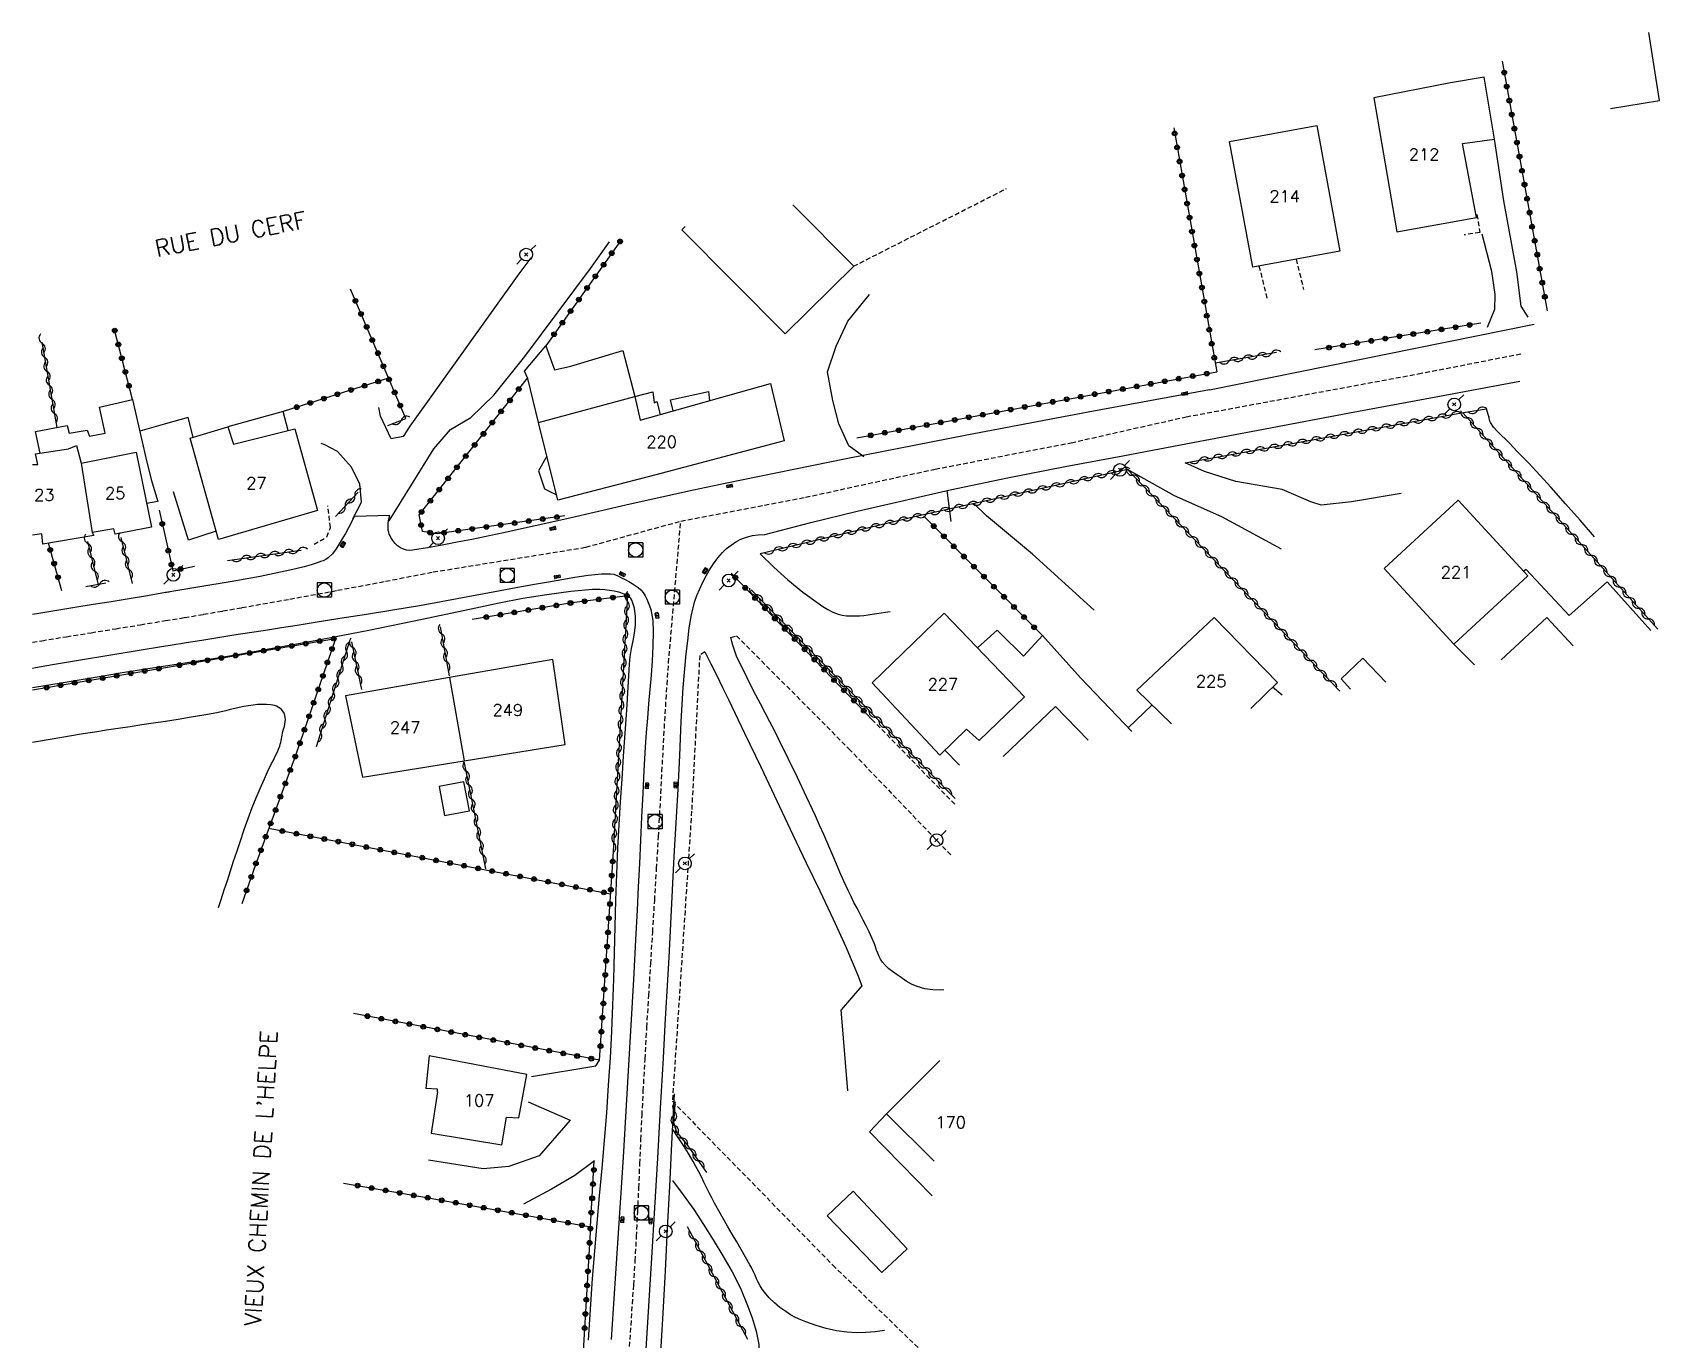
# Model space of a CAD drawing. Header units: millimetres. Extents: x 159000 to 160002, y 156999 to 158000.
# Drawn here: x 159000 to 159171.4, y 157767.4 to 157905.2 of the extents above; entities that cross this region are included whole.
import ezdxf
from ezdxf.enums import TextEntityAlignment as Align

# ---------------------------------------------------------------- set-up
doc = ezdxf.new("R2010")
doc.units = ezdxf.units.MM
doc.linetypes.add('DASHED', pattern=[0.75, 0.5, -0.25])
doc.layers.get('0').update_dxf_attribs({"linetype": 'CONTINUOUS'})
for name, color, linetype in [('W0001', 6, 'DASHED'), ('W0008', 7, 'CONTINUOUS'), ('W0014', 7, 'CONTINUOUS'), ('W0017', 7, 'CONTINUOUS'), ('W0101', 7, 'CONTINUOUS'), ('W0104', 1, 'CONTINUOUS'), ('W0112', 1, 'DASHED'), ('W0310', 3, 'CONTINUOUS'), ('W0323', 7, 'CONTINUOUS'), ('W0401', 7, 'CONTINUOUS'), ('W0420', 7, 'CONTINUOUS'), ('W0473', 7, 'CONTINUOUS'), ('W0515', 5, 'CONTINUOUS'), ('W0989', 7, 'CONTINUOUS'), ('W0991', 7, 'CONTINUOUS'), ('W1102', 7, 'CONTINUOUS')]:
    doc.layers.add(name, color=color, linetype=linetype)
doc.styles.get("Standard").update_dxf_attribs({"font": 'romans.shx', "width": 0.85})

# ---------------------------------------------------------------- blocks, each defined once
blk = doc.blocks.new('T420')
for p, q in [((0.75, 0.75), (-0.75, 0.75)), ((-0.75, 0.75), (-0.75, -0.75)), ((0.75, 0.75), (0.75, -0.75)), ((0.75, -0.75), (-0.75, -0.75))]:
    blk.add_line(p, q)
blk.add_ellipse((0, 0), major_axis=(-0.53, 0.53), ratio=1, start_param=3.926991, end_param=10.210176)
blk = doc.blocks.new('T401')
for p, q in [((-0.3, 0.3), (0, 0.3)), ((-0.3, -0.25), (-0.3, 0.3)), ((-0.3, 0.15), (0, 0.15)), ((-0.3, 0), (0, 0)), ((0, 0.3), (0, -0.25)), ((-0.3, -0.15), (0, -0.15)), ((-0.3, -0.25), (-0.3, -0.3)), ((-0.3, -0.3), (0, -0.3)), ((0, -0.3), (0, -0.25))]:
    blk.add_line(p, q)
blk = doc.blocks.new('T473')
for p, q in [((-0.166667, 0.166667), (0.166667, -0.166667)), ((-0.166667, -0.166667), (0.166667, 0.166667)), ((0.500001, 0.500001), (1.000002, 1.000002)), ((-1.000002, -1.000002), (-0.500001, -0.500001))]:
    blk.add_line(p, q)
blk.add_ellipse((0, 0), major_axis=(0.471405, 0.471405), ratio=1, start_param=5.4977871438, end_param=11.780972451)
blk = doc.blocks.new('t310o')
at = {"color": 0, "linetype": 'Continuous'}
for centre, start, end in [((-0.5, 0.38), 216.8699, 323.1304), ((0.5, -0.37), 36.8699, 143.1303)]:
    blk.add_arc(centre, 0.625, start, end, dxfattribs=at)
blk = doc.blocks.new('t323o')
at = {"color": 0, "linetype": 'Continuous'}
for radius in [0.25, 0.15]:
    blk.add_circle((0, 0), radius, dxfattribs=at)

msp = doc.modelspace()

# ---------------------------------------------------------------- linework, layer by layer
at = {"layer": 'W0001'}
for points in [[(159068.31, 157853.69), (159081.46, 157856.21), (159095.11, 157859.17), (159109.44, 157861.95), (159121.55, 157864.68), (159146.03, 157869.21), (159156.89, 157871.33)], [(159014, 157843.2), (159016.01, 157843.53), (159018.03, 157843.87), (159020.04, 157844.22), (159022.05, 157844.57), (159027.1, 157845.47), (159032.15, 157846.4), (159037.19, 157847.35), (159042.23, 157848.33), (159058.3, 157850.94), (159068.31, 157853.69)], [(159062.92, 157766.69), (159063.35, 157773.19), (159063.51, 157775.74), (159063.65, 157778.3), (159063.77, 157780.86), (159063.89, 157783.42), (159064, 157785.98), (159064.11, 157788.53), (159064.23, 157791.09), (159064.36, 157793.65), (159064.55, 157797), (159064.74, 157800.34), (159064.94, 157803.69), (159065.15, 157807.03), (159065.35, 157810.38), (159065.56, 157813.72), (159065.76, 157817.07), (159065.96, 157820.41), (159066.09, 157822.7), (159066.21, 157825), (159066.33, 157827.29), (159066.46, 157829.58), (159066.58, 157831.87), (159066.72, 157834.16), (159066.86, 157836.45), (159067.02, 157838.74), (159068.31, 157853.69)], [(159000, 157840.93), (159000.97, 157841.09), (159003.58, 157841.51), (159006.18, 157841.93), (159008.79, 157842.35), (159011.39, 157842.77), (159014, 157843.2)]]:
    msp.add_lwpolyline(points, dxfattribs=at)
at = {"layer": 'W0008'}
for points in [[(159124.02, 157867.52), (159124.02, 157867.52), (159124.02, 157867.52), (159124.02, 157867.52), (159158.23, 157874.45), (159158.23, 157874.45)], [(159124.02, 157867.52), (159111.24, 157865.18), (159098.47, 157862.76), (159085.72, 157860.25), (159072.99, 157857.66), (159069.65, 157856.96), (159066.31, 157856.22), (159062.98, 157855.47), (159059.64, 157854.7), (159056.31, 157853.94), (159052.98, 157853.19), (159049.64, 157852.47), (159046.29, 157851.77), (159044.73, 157851.46), (159043.18, 157851.17), (159041.62, 157850.89), (159040.05, 157850.62)], [(159033.89, 157854.19), (159033.61, 157853.58), (159033.31, 157852.98), (159032.99, 157852.39), (159032.64, 157851.82), (159032.32, 157851.29), (159031.98, 157850.76), (159031.6, 157850.25), (159031.15, 157849.81), (159030.91, 157849.64), (159030.64, 157849.52), (159030.36, 157849.42), (159030.09, 157849.32), (159029.36, 157849.08), (159028.62, 157848.87), (159027.88, 157848.69), (159027.13, 157848.52), (159023.98, 157847.86), (159020.81, 157847.29), (159017.64, 157846.76), (159014.47, 157846.23), (159014.36, 157846.21), (159014.24, 157846.19), (159014.12, 157846.17), (159014, 157846.15)], [(159037.64, 157854.28), (159033.89, 157854.19)], [(159040.05, 157850.62), (159039.73, 157850.6), (159039.4, 157850.63), (159039.08, 157850.72), (159038.78, 157850.86), (159038.46, 157851.07), (159038.19, 157851.35), (159037.97, 157851.65), (159037.77, 157851.96), (159037.67, 157852.14), (159037.59, 157852.33), (159037.53, 157852.52), (159037.49, 157852.72), (159037.46, 157853.11), (159037.47, 157853.51), (159037.53, 157853.9), (159037.64, 157854.28)], [(159014, 157846.15), (159012.1, 157845.82), (159010.19, 157845.51), (159008.29, 157845.19), (159006.38, 157844.89), (159004.47, 157844.58), (159002.57, 157844.27), (159000.66, 157843.95), (159000, 157843.84)]]:
    msp.add_lwpolyline(points, dxfattribs=at)
at = {"layer": 'W0014'}
for points in [[(159077.15, 157852.27), (159082.02, 157853.53), (159086.9, 157854.73), (159091.8, 157855.88), (159096.7, 157856.98), (159102.75, 157858.25), (159108.82, 157859.43), (159114.89, 157860.57), (159120.96, 157861.72), (159129.88, 157863.42), (159138.79, 157865.1), (159147.71, 157866.77), (159156.74, 157868.45)], [(159156.74, 157868.45), (159156.74, 157868.45)], [(159064.64, 157765.87), (159064.95, 157770.97), (159065.26, 157776.06), (159065.59, 157781.32), (159065.89, 157786.57), (159066.19, 157791.83), (159066.49, 157797.08), (159066.68, 157800.63), (159066.88, 157804.17), (159067.07, 157807.71), (159067.25, 157811.26), (159067.44, 157814.8), (159067.63, 157818.34), (159067.83, 157821.88), (159068.03, 157825.43), (159068.21, 157829), (159068.36, 157832.57), (159068.57, 157836.14), (159068.89, 157839.71), (159069.04, 157841.07), (159069.21, 157842.44), (159069.44, 157843.8), (159069.77, 157845.14), (159070.01, 157845.86), (159070.3, 157846.56), (159070.62, 157847.24), (159070.98, 157847.91), (159071.35, 157848.56), (159071.76, 157849.2), (159072.2, 157849.81), (159072.71, 157850.38), (159073.14, 157850.79), (159073.61, 157851.17), (159074.11, 157851.51), (159074.65, 157851.79), (159075.24, 157852.01), (159075.86, 157852.16), (159076.48, 157852.25), (159077.12, 157852.27)], [(159014, 157840.53), (159014.54, 157840.62), (159015.09, 157840.71), (159015.63, 157840.8), (159016.18, 157840.89), (159017.85, 157841.15), (159019.53, 157841.42), (159021.2, 157841.69), (159022.87, 157841.95), (159024.55, 157842.21), (159026.22, 157842.48), (159027.89, 157842.74), (159029.57, 157843.01), (159032.37, 157843.45), (159035.18, 157843.89), (159037.98, 157844.34), (159040.79, 157844.81), (159042.49, 157845.11), (159044.19, 157845.42), (159045.88, 157845.75), (159047.58, 157846.07), (159049.28, 157846.39), (159050.97, 157846.71), (159052.67, 157847.01), (159054.38, 157847.3), (159055.76, 157847.54), (159057.14, 157847.78), (159058.54, 157847.98), (159059.94, 157848.12), (159060.26, 157848.13), (159060.59, 157848.14), (159060.91, 157848.13), (159061.23, 157848.1)], [(159061.26, 157848.11), (159061.67, 157847.93), (159062.07, 157847.73), (159062.46, 157847.53), (159062.85, 157847.31), (159063.18, 157847.12), (159063.5, 157846.92), (159063.82, 157846.71), (159064.1, 157846.45), (159064.35, 157846.15), (159064.56, 157845.82), (159064.73, 157845.48), (159064.89, 157845.13), (159065.03, 157844.76), (159065.14, 157844.38), (159065.23, 157843.99), (159065.3, 157843.6), (159065.35, 157843.21), (159065.38, 157842.81), (159065.39, 157842.42), (159065.39, 157842.02), (159065.36, 157840.5), (159065.29, 157838.98), (159065.19, 157837.46), (159065.06, 157835.94), (159064.92, 157834.43), (159064.79, 157832.91), (159064.67, 157831.4), (159064.56, 157829.88), (159064.43, 157827.42), (159064.3, 157824.97), (159064.18, 157822.51), (159064.06, 157820.05), (159063.95, 157817.6), (159063.83, 157815.14), (159063.71, 157812.68), (159063.58, 157810.23), (159063.32, 157805.4), (159063.05, 157800.57), (159062.77, 157795.74), (159062.48, 157790.91), (159062.23, 157786.65), (159061.96, 157782.39), (159061.69, 157778.13), (159061.41, 157773.88), (159061.19, 157770.66), (159060.98, 157767.44)], [(159058.59, 157767.37), (159058.72, 157769.54), (159058.86, 157771.7), (159059.01, 157773.87), (159059.24, 157776.78), (159059.49, 157779.69), (159059.75, 157782.59), (159060.01, 157785.5), (159060.26, 157788.41), (159060.5, 157791.32), (159060.71, 157794.23), (159060.9, 157797.14), (159061.04, 157799.9), (159061.15, 157802.67), (159061.24, 157805.43), (159061.32, 157808.2), (159061.39, 157810.96), (159061.47, 157813.73), (159061.56, 157816.49), (159061.69, 157819.26), (159061.82, 157821.68), (159061.96, 157824.09), (159062.12, 157826.51), (159062.29, 157828.93), (159062.46, 157831.35), (159062.62, 157833.77), (159062.77, 157836.19), (159062.9, 157838.61), (159062.98, 157839.44), (159063.12, 157840.26), (159063.29, 157841.07), (159063.43, 157841.89), (159063.53, 157842.76), (159063.54, 157843.64), (159063.43, 157844.52), (159063.15, 157845.37), (159063.04, 157845.55), (159062.88, 157845.69), (159062.7, 157845.8), (159062.53, 157845.9), (159062.36, 157846), (159062.17, 157846.07), (159061.98, 157846.14), (159061.79, 157846.19), (159061.29, 157846.3), (159060.79, 157846.39), (159060.29, 157846.44), (159059.78, 157846.47), (159059.01, 157846.47), (159058.24, 157846.43), (159057.48, 157846.35), (159056.71, 157846.26), (159054.19, 157845.92), (159051.68, 157845.52), (159049.18, 157845.05), (159046.7, 157844.51)], [(159046.7, 157844.51), (159041.07, 157843.32), (159035.43, 157842.18), (159029.78, 157841.09), (159024.12, 157840.05), (159021.59, 157839.61), (159019.06, 157839.19), (159016.53, 157838.79), (159014, 157838.4)], [(159000, 157838.2), (159000.3, 157838.25), (159002.09, 157838.57), (159005.06, 157839.08), (159008.04, 157839.57), (159011.02, 157840.05), (159014, 157840.53)], [(159014, 157838.4), (159012.41, 157838.15), (159010.83, 157837.9), (159009.24, 157837.65), (159007.66, 157837.39), (159003.21, 157836.65), (159000, 157836.11)], [(159065.71, 157758.37), (159065.91, 157761.33), (159066.09, 157764.3), (159066.27, 157767.26), (159066.44, 157770.22), (159066.69, 157774.69), (159066.92, 157779.15), (159067.15, 157783.62), (159067.38, 157788.08), (159067.45, 157789.4), (159067.52, 157790.72), (159067.59, 157792.03), (159067.65, 157793.35)]]:
    msp.add_lwpolyline(points, dxfattribs=at)
at = {"layer": 'W0017'}
for points in [[(159157.6, 157875.2), (159156.88, 157876.36), (159156.41, 157879.95), (159155.04, 157887.46), (159154.04, 157893.94)], [(159037.58, 157853.71), (159042.28, 157861.32), (159044.06, 157863.35), (159046.18, 157864.62), (159048.6, 157866.96), (159051.88, 157871.04), (159058.81, 157880.3), (159060.81, 157883.12)], [(159152.73, 157883.98), (159153.74, 157880.04), (159154.1, 157877.56), (159154.07, 157875.99), (159153.28, 157874.11)], [(159052.5, 157881.44), (159051.24, 157879.76), (159039.76, 157863.7)], [(159087.59, 157860.48), (159086.03, 157861.61), (159084.98, 157863.95), (159084.33, 157866.4), (159083.78, 157869.41), (159084.69, 157872.12), (159085.91, 157874.78), (159088.18, 157877.57)], [(159039.76, 157863.7), (159039.05, 157862.61), (159037.78, 157862.37), (159036.68, 157864.75), (159036.49, 157865.67)], [(159153.51, 157864.59), (159153.22, 157865.51)], [(159164.58, 157852.04), (159163.08, 157853.79), (159161.55, 157855.52), (159160.02, 157857.23), (159158.46, 157858.94), (159158.06, 157859.36), (159157.66, 157859.79), (159157.25, 157860.21), (159156.84, 157860.63), (159156.43, 157861.04), (159156.03, 157861.47), (159155.62, 157861.89), (159155.22, 157862.32), (159154.81, 157862.73), (159154.37, 157863.14), (159153.96, 157863.59), (159153.63, 157864.09), (159153.57, 157864.24), (159153.52, 157864.39), (159153.49, 157864.55), (159153.49, 157864.71)], [(159033.75, 157853.93), (159034.68, 157855.68), (159034.49, 157857.6), (159033.61, 157859.37), (159032.12, 157861.01), (159030.8, 157861.74), (159030.4, 157861.86)], [(159131.6, 157850.75), (159125.31, 157854.14), (159120.34, 157856.36), (159115.37, 157859.14)], [(159144.23, 157856.59), (159138.98, 157855.71), (159135.79, 157855.38), (159134.72, 157855.73), (159131.69, 157857.02), (159126.8, 157857.85), (159123.5, 157858.91), (159121.47, 157859.84)], [(159096.8, 157853.65), (159096.39, 157856.91)], [(159111.87, 157844.3), (159105.36, 157850.21), (159100.52, 157854.25), (159099.18, 157855.54)], [(159076.66, 157850.25), (159078.1, 157848.83), (159079.6, 157847.49), (159081.17, 157846.22), (159082.8, 157845.04), (159083.29, 157844.7), (159083.79, 157844.38), (159084.33, 157844.09), (159084.89, 157843.88), (159085.33, 157843.77), (159085.79, 157843.72), (159086.24, 157843.71), (159086.69, 157843.7), (159087.14, 157843.72), (159087.59, 157843.76), (159088.04, 157843.82), (159088.49, 157843.88), (159088.96, 157843.94), (159089.43, 157844.01), (159089.89, 157844.09), (159090.36, 157844.17)], [(159096.04, 157804.28), (159095.7, 157804.26), (159094.86, 157804.29), (159094.03, 157804.41), (159093.23, 157804.63), (159092.62, 157804.88), (159092.06, 157805.21), (159091.53, 157805.58), (159091.01, 157805.96), (159090.62, 157806.23), (159090.24, 157806.52), (159089.88, 157806.85), (159089.57, 157807.21), (159089.37, 157807.51), (159089.21, 157807.82), (159089.07, 157808.15), (159088.94, 157808.48), (159088.83, 157808.81), (159088.71, 157809.14), (159088.59, 157809.46), (159088.45, 157809.78), (159088.15, 157810.41), (159087.84, 157811.03), (159087.52, 157811.65), (159087.2, 157812.27), (159086.88, 157812.89), (159086.56, 157813.5), (159086.25, 157814.13), (159085.95, 157814.75), (159085.5, 157815.73), (159085.06, 157816.71), (159084.64, 157817.7), (159084.22, 157818.69), (159083.8, 157819.68), (159083.37, 157820.66), (159082.94, 157821.65), (159082.5, 157822.63), (159081.56, 157824.65), (159080.61, 157826.66), (159079.64, 157828.67), (159078.65, 157830.66), (159078.18, 157831.61), (159077.7, 157832.55), (159077.21, 157833.48), (159076.72, 157834.42), (159076.23, 157835.35), (159075.74, 157836.29), (159075.27, 157837.23), (159074.8, 157838.18), (159074.61, 157838.58), (159074.41, 157838.97), (159074.23, 157839.37), (159074.07, 157839.78), (159073.93, 157840.19), (159073.8, 157840.6), (159073.69, 157841.02), (159073.59, 157841.44)], [(159070.86, 157839.9), (159071.49, 157838.65), (159072.1, 157837.41), (159072.72, 157836.15), (159073.33, 157834.9), (159075.04, 157831.34), (159076.73, 157827.78), (159078.42, 157824.21), (159080.11, 157820.64), (159081.53, 157817.68), (159082.96, 157814.71), (159084.37, 157811.74), (159085.73, 157808.75), (159086.17, 157807.75), (159086.59, 157806.74), (159087, 157805.72), (159087.39, 157804.7)], [(159087.39, 157804.7), (159085.21, 157802.17)], [(159085.18, 157802.2), (159085.88, 157793.65)], [(159052.59, 157795.16), (159059.36, 157796.27), (159059.75, 157796.88)], [(159052.24, 157792.49), (159056.65, 157790.57)], [(159056.65, 157790.57), (159053.38, 157786.81), (159050.18, 157785.69), (159047.49, 157785.42), (159041.73, 157786.36)], [(159089.79, 157768.4), (159088.8, 157768.25), (159087.81, 157768.17), (159086.82, 157768.15), (159085.82, 157768.22), (159084.72, 157768.37), (159083.63, 157768.61), (159082.56, 157768.93), (159081.5, 157769.29), (159080.95, 157769.52), (159080.4, 157769.77), (159079.88, 157770.06), (159079.37, 157770.38), (159078.76, 157770.83), (159078.17, 157771.32), (159077.62, 157771.84), (159077.12, 157772.42), (159076.88, 157772.76), (159076.67, 157773.11), (159076.48, 157773.47), (159076.3, 157773.84), (159076.14, 157774.21), (159075.97, 157774.58), (159075.79, 157774.95), (159075.6, 157775.3), (159075.14, 157776.13), (159074.68, 157776.94), (159074.2, 157777.75), (159073.72, 157778.56), (159073.25, 157779.37), (159072.77, 157780.18), (159072.31, 157781), (159071.85, 157781.82), (159071.57, 157782.36), (159071.29, 157782.91), (159071.02, 157783.47), (159070.75, 157784.02), (159070.48, 157784.57), (159070.2, 157785.12), (159069.91, 157785.67), (159069.61, 157786.2), (159069.11, 157787.06), (159068.59, 157787.9), (159068.05, 157788.73), (159067.49, 157789.55)], [(159059.21, 157786.28), (159057.13, 157784.74), (159054.68, 157783.3), (159051.72, 157781.7)], [(159067.42, 157784.21), (159068.57, 157782.69), (159069.67, 157781.14), (159070.72, 157779.56), (159071.73, 157777.94), (159072.73, 157776.27), (159073.71, 157774.58), (159074.6, 157772.85), (159075.35, 157771.04), (159075.83, 157769.71), (159076.25, 157768.33), (159076.53, 157766.91), (159076.57, 157765.45), (159076.32, 157764.08), (159075.83, 157762.77), (159075.23, 157761.53), (159074.65, 157760.32), (159074.52, 157760.06), (159074.39, 157759.8), (159074.24, 157759.54), (159074.09, 157759.3)]]:
    msp.add_lwpolyline(points, dxfattribs=at)
at = {"layer": 'W0101'}
for points in [[(159166.29, 157897.19), (159166.29, 157897.19), (159171.44, 157898.02), (159170.32, 157905.18)], [(159000, 157859.65), (159000.55, 157859.65), (159000.31, 157860.78), (159003.78, 157861.32), (159004.64, 157861.65), (159005.11, 157859.79)], [(159005.11, 157859.79), (159010.92, 157860.96)], [(159010.92, 157860.96), (159012.53, 157853.05), (159008.7, 157852.31), (159008.55, 157852.89), (159006.28, 157852.49)], [(159006.28, 157852.49), (159006.46, 157852.18), (159001.08, 157851.26), (159000.97, 157852.35), (159000, 157852.2)], [(159120.03, 157832.33), (159116.38, 157835.88), (159124.51, 157843.52), (159131.18, 157836.67)], [(159054.82, 157839.12), (159043.94, 157837.2)], [(159045.5, 157828.43), (159056.13, 157830.15), (159054.82, 157839.12)], [(159043.94, 157837.2), (159032.97, 157835.27), (159034.78, 157826.7), (159045.5, 157828.43)], [(159131.18, 157836.67), (159128.38, 157833.95)], [(159049.47, 157787.95), (159049.93, 157790.89), (159051.24, 157790.79), (159052.1, 157795.36), (159041.8, 157797.33), (159041.43, 157793.9)], [(159095, 157786.23), (159089.99, 157791.24), (159095.61, 157796.85)], [(159042.67, 157793.53), (159042.67, 157793.82), (159041.43, 157793.9)], [(159042.67, 157793.53), (159041.99, 157789.18), (159049.47, 157787.95)]]:
    msp.add_lwpolyline(points, dxfattribs=at)
for points in [[(159152.96, 157900.49), (159149.41, 157899.89), (159141.35, 157898.3), (159143.76, 157884.18), (159152.16, 157885.7), (159150.68, 157893.49), (159154.04, 157893.94)], [(159135.32, 157895.39), (159137.76, 157882.15), (159128.58, 157880.45), (159126.14, 157893.69)], [(159079.19, 157862.16), (159065.68, 157858.56), (159055.35, 157855.91), (159053.32, 157864.1), (159063.48, 157866.82), (159064.04, 157864.33), (159077.75, 157868.18)], [(159030.04, 157854.8), (159019.6, 157851.75), (159016.62, 157862.44), (159020.59, 157863.61), (159021.18, 157861.8), (159027.64, 157863.42)], [(159149.77, 157840.73), (159142.42, 157848.71), (159150.22, 157855.9), (159157.58, 157847.93)], [(159088.47, 157836.66), (159095.6, 157829.04), (159098.43, 157831.77), (159099.75, 157830.58), (159104.53, 157835.18), (159096.06, 157843.99)]]:
    msp.add_lwpolyline(points, close=True, dxfattribs=at)
at = {"layer": 'W0104'}
for points in [[(159080.12, 157887.03), (159086.53, 157880.57), (159079.32, 157873.42), (159068.43, 157884.4), (159068.77, 157884.73)], [(159053.32, 157864.1), (159052.19, 157868.73), (159051.84, 157869.5), (159054.09, 157872.15), (159055.01, 157869.62), (159056.73, 157870.03), (159062.22, 157871.68), (159063.48, 157866.82)], [(159063.48, 157866.82), (159065.36, 157867.3), (159065.52, 157866.15), (159065.77, 157866.28), (159066.13, 157864.92)], [(159067.5, 157865.3), (159067.23, 157866.48), (159071.24, 157867.36), (159071.34, 157866.38)], [(159000.79, 157860.85), (159000.32, 157863.13), (159003.64, 157863.78), (159003.87, 157862.97), (159005.74, 157863.27), (159005.99, 157862.66), (159007.67, 157862.97), (159007.05, 157865.71), (159010.52, 157866.5), (159011.18, 157863.72), (159011.95, 157860.35), (159012.51, 157858.08), (159013.22, 157855.76), (159012.02, 157855.53)], [(159014, 157863.93), (159011.31, 157863.17)], [(159016.93, 157862.53), (159016.41, 157864.6), (159014, 157863.93)], [(159026.92, 157863.24), (159026.41, 157865.24), (159020.59, 157863.61)], [(159054.21, 157860.52), (159053.33, 157858.99), (159053.95, 157857.09), (159055.21, 157856.47)], [(159019.35, 157852.64), (159016.42, 157851.7), (159014.87, 157856.79)], [(159170.54, 157842.15), (159165.92, 157847.3), (159161.91, 157843.73), (159157.39, 157848.58), (159157.14, 157848.4)], [(159154.76, 157839.08), (159159.56, 157843.53), (159162.34, 157840.55)], [(159101.97, 157841.89), (159101.66, 157842.21), (159099.59, 157840.32)], [(159110.43, 157837.18), (159106.42, 157841.62), (159104.41, 157839.46), (159101.97, 157841.89)], [(159149.77, 157840.74), (159151.96, 157838.54)], [(159138.9, 157835.99), (159137.89, 157837.06), (159140.19, 157839.24), (159142.59, 157836.71)], [(159115.85, 157831.51), (159110.44, 157837.16)], [(159131.68, 157835.35), (159130.68, 157836.19)], [(159102.27, 157828.87), (159107.81, 157834.15), (159111.23, 157830.62)], [(159117.98, 157834.33), (159115.46, 157831.92)], [(159097.68, 157827.98), (159096.14, 157829.56)], [(159089.99, 157791.24), (159088.19, 157789.32), (159094.79, 157782.6)]]:
    msp.add_lwpolyline(points, dxfattribs=at)
msp.add_lwpolyline([(159045.46, 157826.22), (159042.85, 157825.73), (159043.42, 157822.67), (159046.04, 157823.16)], close=True, dxfattribs=at)
at = {"layer": 'W0112'}
for points in [[(159086.51, 157880.55), (159102.62, 157888.73)], [(159152.21, 157886.01), (159152.5, 157884.11), (159150.85, 157883.85)], [(159133.16, 157881.3), (159133.94, 157878.09)], [(159129.24, 157880.58), (159130.12, 157876.95)], [(159029.66, 157851.25), (159031.02, 157852.03), (159031.4, 157853.01), (159031.11, 157855.3)], [(159073.59, 157841.44), (159074.18, 157841.61), (159086.03, 157829.69), (159096.86, 157818.4)], [(159070.86, 157839.9), (159070.29, 157839.56)], [(159070.3, 157839.53), (159069.45, 157823.12), (159067.43, 157792.58)], [(159097.18, 157823.85), (159088.63, 157832.62)], [(159067.43, 157792.55), (159084.33, 157775.28), (159093.83, 157766.09)]]:
    msp.add_lwpolyline(points, dxfattribs=at)
at = {"layer": 'W0310'}
for points in [[(159000.99, 157872.54), (159002.55, 157863.56)], [(159131.08, 157871.46), (159124.63, 157870.35)], [(159150.79, 157865.12), (159153.22, 157865.51)], [(159037.43, 157863.78), (159039.34, 157864.49)], [(159121.47, 157859.84), (159150.8, 157865.12)], [(159171.26, 157842.29), (159150.72, 157865.1)], [(159115.37, 157859.14), (159093.41, 157854.26), (159076.66, 157850.25)], [(159137.76, 157835.78), (159115.37, 157859.14)], [(159034.33, 157856.75), (159031.92, 157854.16)], [(159009.32, 157851.96), (159010.51, 157847.13)], [(159005.78, 157851.54), (159006.92, 157846.96)], [(159020.55, 157849.53), (159028.29, 157850.63)], [(159005.62, 157846.8), (159007.72, 157847.2)], [(159061.17, 157818.29), (159062.72, 157845.86)], [(159075.73, 157846.45), (159094.67, 157827.04), (159097.21, 157824.46)], [(159042.96, 157842.56), (159043.91, 157837.38)], [(159029.92, 157829.95), (159033.44, 157841.06)], [(159033.61, 157840.98), (159034.66, 157835.96)], [(159047.76, 157817.05), (159045.53, 157828.21)], [(159071.05, 157785.06), (159069.08, 157787.85), (159067.86, 157789.37), (159067.58, 157790.3), (159067.73, 157792.18)], [(159068.98, 157779.35), (159075.33, 157767.48)]]:
    msp.add_lwpolyline(points, dxfattribs=at)
at = {"layer": 'W0323'}
for points in [[(159154.87, 157902.16), (159159.62, 157875.86)], [(159120.25, 157895.15), (159124.78, 157869.43)], [(159062.07, 157883.38), (159054.09, 157872.15)], [(159039.34, 157864.49), (159033.5, 157878.14)], [(159152.63, 157874.56), (159135.14, 157871.74)], [(159010.52, 157866.5), (159008.64, 157873.86)], [(159086.86, 157862.46), (159124.78, 157869.43)], [(159037.51, 157868.77), (159026.41, 157865.24)], [(159056.1, 157854.23), (159042.63, 157852.36), (159041.08, 157852.61), (159040.74, 157854.34), (159052.17, 157868.77)], [(159013.35, 157854.84), (159014, 157851.93)], [(159106.42, 157841.62), (159093.91, 157854.22)], [(159014, 157851.93), (159014.78, 157848.46), (159017.06, 157848.95)], [(159003.1, 157846.33), (159001.67, 157851.36)], [(159088.63, 157832.62), (159073.62, 157848.21)], [(159062.72, 157845.83), (159056.84, 157845.08), (159046.34, 157843.33)], [(159014, 157838.26), (159015.23, 157838.47), (159031.94, 157841.33)], [(159031.94, 157841.3), (159027.72, 157828.98), (159023.48, 157817.45), (159022.07, 157813.35)], [(159000, 157835.9), (159014, 157838.26)], [(159024.85, 157821.32), (159060.92, 157814.42)], [(159059.75, 157796.88), (159061.17, 157818.29)], [(159059.75, 157796.88), (159033.81, 157801.8)], [(159058.79, 157779.33), (159059.2, 157786.31)], [(159032.78, 157783.91), (159040.91, 157782.51), (159058.79, 157779.33)], [(159058.8, 157779.3), (159057.65, 157759.66)]]:
    msp.add_lwpolyline(points, dxfattribs=at)
at = {"layer": 'W0515'}
for points in [[(159023.24, 157834.31), (159022.76, 157834.24), (159022.27, 157834.15), (159021.79, 157834.05), (159021.32, 157833.94), (159020.84, 157833.82), (159020.37, 157833.7), (159019.89, 157833.59), (159019.41, 157833.49), (159018.06, 157833.25), (159016.71, 157833.02), (159015.36, 157832.8), (159014, 157832.58)], [(159019.6, 157812.96), (159019.89, 157813.83), (159020.21, 157814.83), (159020.53, 157815.83), (159020.85, 157816.83), (159021.18, 157817.84), (159021.52, 157818.83), (159021.91, 157820.01), (159022.31, 157821.18), (159022.72, 157822.35), (159023.16, 157823.52), (159023.57, 157824.52), (159024, 157825.52), (159024.44, 157826.52), (159024.88, 157827.51), (159025.03, 157827.82), (159025.18, 157828.13), (159025.34, 157828.43), (159025.5, 157828.74), (159025.65, 157829.05), (159025.8, 157829.36), (159025.93, 157829.67), (159026.05, 157829.99), (159026.11, 157830.18), (159026.16, 157830.37), (159026.2, 157830.56), (159026.24, 157830.75), (159026.28, 157830.95), (159026.32, 157831.14), (159026.35, 157831.33), (159026.39, 157831.52), (159026.46, 157831.77), (159026.54, 157832.03), (159026.6, 157832.28), (159026.63, 157832.55), (159026.64, 157832.78), (159026.63, 157833.01), (159026.59, 157833.24), (159026.51, 157833.46), (159026.39, 157833.66), (159026.24, 157833.83), (159026.07, 157833.98), (159025.88, 157834.1), (159025.7, 157834.19), (159025.51, 157834.26), (159025.31, 157834.3), (159025.11, 157834.33), (159024.64, 157834.38), (159024.17, 157834.38), (159023.71, 157834.35), (159023.24, 157834.31)], [(159014, 157832.58), (159012.76, 157832.39), (159011.52, 157832.21), (159010.28, 157832.02), (159009.04, 157831.84), (159007.8, 157831.65), (159006.56, 157831.46), (159005.33, 157831.26), (159004.09, 157831.06), (159000.63, 157830.48), (159000, 157830.37)]]:
    msp.add_lwpolyline(points, dxfattribs=at)
msp.add_lwpolyline([(159092.18, 157777.01), (159086.48, 157783.08), (159083.74, 157780.48), (159089.51, 157774.49)], close=True, dxfattribs=at)
at = {"layer": 'W1102'}
for points in [[(159005.11, 157859.79), (159006.28, 157852.49)], [(159043.94, 157837.2), (159045.5, 157828.43)]]:
    msp.add_lwpolyline(points, dxfattribs=at)

# ---------------------------------------------------------------- block references
at = {"layer": 'W0310'}
for p, rotation in [((159001.01, 157872.43), 279.8319766465348), ((159001.27, 157870.95), 279.8319766465348), ((159126.11, 157870.6), 189.7847875122625), ((159127.58, 157870.86), 189.7847875122625), ((159129.06, 157871.11), 189.7847875122625), ((159130.54, 157871.37), 189.7847875122625), ((159001.52, 157869.47), 279.8319766465348), ((159001.78, 157868), 279.8319766465348), ((159002.04, 157866.52), 279.8319766465348), ((159002.29, 157865.04), 279.8319766465348), ((159151.18, 157864.58), 132.0001172848515), ((159152.27, 157865.36), 9.20169700623221), ((159038.83, 157864.3), 20.46070029067783), ((159140.66, 157863.29), 10.20647172112504), ((159142.14, 157863.56), 10.20647172112504), ((159143.61, 157863.82), 10.20647172112504), ((159145.09, 157864.09), 10.20647172112504), ((159146.57, 157864.36), 10.20647172112504), ((159148.04, 157864.62), 10.20647172112504), ((159149.52, 157864.89), 10.20647172112504), ((159152.19, 157863.47), 132.0001172848515), ((159131.8, 157861.7), 10.20647172112504), ((159133.28, 157861.96), 10.20647172112504), ((159134.76, 157862.23), 10.20647172112504), ((159136.23, 157862.49), 10.20647172112504), ((159137.71, 157862.76), 10.20647172112504), ((159139.18, 157863.03), 10.20647172112504), ((159153.19, 157862.35), 132.0001172848515), ((159154.2, 157861.24), 132.0001172848515), ((159122.95, 157860.1), 10.20647172112504), ((159124.42, 157860.37), 10.20647172112504), ((159125.9, 157860.63), 10.20647172112504), ((159127.37, 157860.9), 10.20647172112504), ((159128.85, 157861.17), 10.20647172112504), ((159130.33, 157861.43), 10.20647172112504), ((159155.2, 157860.12), 132.0001172848515), ((159111.74, 157858.33), 192.5252166403588), ((159113.21, 157858.65), 192.5252166403588), ((159114.67, 157858.98), 192.5252166403588), ((159115.97, 157858.52), 133.7867765626302), ((159156.2, 157859.01), 132.0001172848515), ((159157.21, 157857.89), 132.0001172848515), ((159033.96, 157856.36), 227.1431485660372), ((159102.96, 157856.38), 192.5252166403588), ((159104.42, 157856.7), 192.5252166403588), ((159105.89, 157857.03), 192.5252166403588), ((159107.35, 157857.35), 192.5252166403588), ((159108.82, 157857.68), 192.5252166403588), ((159110.28, 157858), 192.5252166403588), ((159117.01, 157857.43), 133.7867765626302), ((159118.04, 157856.35), 133.7867765626302), ((159158.21, 157856.78), 132.0001172848515), ((159032.94, 157855.26), 227.1431485660372), ((159095.64, 157854.75), 192.5252166403588), ((159097.1, 157855.08), 192.5252166403588), ((159098.57, 157855.4), 192.5252166403588), ((159100.03, 157855.73), 192.5252166403588), ((159101.49, 157856.05), 192.5252166403588), ((159119.08, 157855.27), 133.7867765626302), ((159159.21, 157855.66), 132.0001172848515), ((159160.22, 157854.55), 132.0001172848515), ((159088.33, 157853.04), 193.4584633616151), ((159089.79, 157853.39), 193.4584633616151), ((159091.25, 157853.74), 193.4584633616151), ((159092.71, 157854.09), 193.4584633616151), ((159094.17, 157854.42), 192.5252166403588), ((159120.12, 157854.18), 133.7867765626302), ((159121.16, 157853.1), 133.7867765626302), ((159161.22, 157853.44), 132.0001172848515), ((159005.83, 157851.33), 283.983224562887), ((159009.43, 157851.5), 283.9050106741875), ((159081.04, 157851.3), 193.4584633616151), ((159082.5, 157851.64), 193.4584633616151), ((159083.96, 157851.99), 193.4584633616151), ((159085.42, 157852.34), 193.4584633616151), ((159086.88, 157852.69), 193.4584633616151), ((159122.2, 157852.02), 133.7867765626302), ((159123.23, 157850.94), 133.7867765626302), ((159162.23, 157852.32), 132.0001172848515), ((159163.23, 157851.21), 132.0001172848515), ((159006.19, 157849.87), 283.983224562887), ((159009.79, 157850.04), 283.9050106741875), ((159022.03, 157849.74), 8.090742326664813), ((159023.52, 157849.95), 8.090742326664813), ((159025, 157850.16), 8.090742326664813), ((159026.49, 157850.37), 8.090742326664813), ((159027.97, 157850.59), 8.090742326664813), ((159078.12, 157850.6), 193.4584633616151), ((159079.58, 157850.95), 193.4584633616151), ((159124.27, 157849.85), 133.7867765626302), ((159164.23, 157850.09), 132.0001172848515), ((159006.55, 157848.42), 283.983224562887), ((159010.15, 157848.59), 283.9050106741875), ((159125.31, 157848.77), 133.7867765626302), ((159126.35, 157847.69), 133.7867765626302), ((159165.24, 157848.98), 132.0001172848515), ((159166.24, 157847.86), 132.0001172848515), ((159007.09, 157847.08), 10.99477734915222), ((159076.25, 157845.92), 314.2965889962354), ((159127.39, 157846.6), 133.7867765626302), ((159167.24, 157846.75), 132.0001172848515), ((159168.25, 157845.63), 132.0001172848515), ((159062.68, 157845.25), 86.78793823760917), ((159077.3, 157844.85), 314.2965889962354), ((159128.42, 157845.52), 133.7867765626302), ((159129.46, 157844.44), 133.7867765626302), ((159169.25, 157844.52), 132.0001172848515), ((159062.52, 157842.26), 86.78793823760917), ((159062.6, 157843.75), 86.78793823760917), ((159078.35, 157843.77), 314.2965889962354), ((159079.39, 157842.7), 314.2965889962354), ((159130.5, 157843.36), 133.7867765626302), ((159131.54, 157842.27), 133.7867765626302), ((159170.25, 157843.4), 132.0001172848515), ((159033.74, 157840.36), 281.809286715901), ((159043.1, 157841.81), 280.3593980895363), ((159062.43, 157840.76), 86.78793823760917), ((159080.44, 157841.63), 314.2965889962354), ((159081.49, 157840.55), 314.2965889962354), ((159132.58, 157841.19), 133.7867765626302), ((159033.09, 157839.96), 72.39500631415298), ((159034.04, 157838.89), 281.809286715901), ((159043.37, 157840.33), 280.3593980895363), ((159043.64, 157838.86), 280.3593980895363), ((159062.35, 157839.26), 86.78793823760917), ((159082.54, 157839.48), 314.2965889962354), ((159133.61, 157840.11), 133.7867765626302), ((159134.65, 157839.02), 133.7867765626302), ((159032.19, 157837.1), 72.39500631415298), ((159032.64, 157838.53), 72.39500631415298), ((159034.35, 157837.43), 281.809286715901), ((159062.26, 157837.76), 86.78793823760917), ((159083.58, 157838.41), 314.2965889962354), ((159084.63, 157837.33), 314.2965889962354), ((159135.69, 157837.94), 133.7867765626302), ((159031.73, 157835.67), 72.39500631415298), ((159062.18, 157836.26), 86.78793823760917), ((159085.68, 157836.26), 314.2965889962354), ((159136.73, 157836.86), 133.7867765626302), ((159031.28, 157834.24), 72.39500631415298), ((159062.1, 157834.77), 86.78793823760917), ((159086.73, 157835.18), 314.2965889962354), ((159087.77, 157834.11), 314.2965889962354), ((159030.82, 157832.81), 72.39500631415298), ((159062.01, 157833.27), 86.78793823760917), ((159088.82, 157833.04), 314.2965889962354), ((159089.87, 157831.96), 314.2965889962354), ((159030.37, 157831.38), 72.39500631415298), ((159061.84, 157830.27), 86.78793823760917), ((159061.93, 157831.77), 86.78793823760917), ((159090.92, 157830.89), 314.2965889962354), ((159061.76, 157828.78), 86.78793823760917), ((159091.96, 157829.82), 314.2965889962354), ((159093.01, 157828.74), 314.2965889962354), ((159045.7, 157827.34), 101.2763568745786), ((159061.68, 157827.28), 86.78793823760917), ((159094.06, 157827.67), 314.2965889962354), ((159046, 157825.87), 101.2763568745786), ((159061.59, 157825.78), 86.78793823760917), ((159095.11, 157826.6), 314.4986347228217), ((159096.16, 157825.53), 314.4986347228217), ((159046.29, 157824.4), 101.2763568745786), ((159061.51, 157824.28), 86.78793823760917), ((159046.58, 157822.93), 101.2763568745786), ((159061.42, 157822.79), 86.78793823760917), ((159046.88, 157821.46), 101.2763568745786), ((159047.17, 157819.99), 101.2763568745786), ((159061.34, 157821.29), 86.78793823760917), ((159047.46, 157818.52), 101.2763568745786), ((159061.26, 157819.79), 86.78793823760917), ((159067.67, 157791.46), 85.722181446587), ((159067.68, 157789.98), 106.3595163468687), ((159068.4, 157788.69), 128.8660721696061), ((159069.32, 157787.51), 125.1570778030808), ((159070.18, 157786.28), 125.1570778030808), ((159069.67, 157778.06), 298.1661282720552), ((159070.37, 157776.74), 298.1661282720552), ((159071.08, 157775.42), 298.1661282720552), ((159071.79, 157774.09), 298.1661282720552), ((159072.5, 157772.77), 298.1661282720552), ((159073.21, 157771.45), 298.1661282720552), ((159073.91, 157770.13), 298.1661282720552), ((159074.62, 157768.8), 298.1661282720552)]:
    msp.add_blockref('t310o', p, dxfattribs=dict(at, rotation=rotation))
at = {"layer": 'W0323'}
for p, rotation in [((159155.08, 157900.96), 280.2598138584934), ((159155.35, 157899.48), 280.2598138584934), ((159155.62, 157898), 280.2598138584934), ((159155.88, 157896.53), 280.2598138584934), ((159120.35, 157894.55), 279.999870948359), ((159156.15, 157895.05), 280.2598138584934), ((159120.61, 157893.07), 279.999870948359), ((159156.42, 157893.58), 280.2598138584934), ((159120.87, 157891.59), 279.999870948359), ((159156.69, 157892.1), 280.2598138584934), ((159121.14, 157890.11), 279.999870948359), ((159156.95, 157890.62), 280.2598138584934), ((159157.22, 157889.15), 280.2598138584934), ((159121.4, 157888.64), 279.999870948359), ((159157.49, 157887.67), 280.2598138584934), ((159121.66, 157887.16), 279.999870948359), ((159121.92, 157885.68), 279.999870948359), ((159157.75, 157886.2), 280.2598138584934), ((159122.18, 157884.21), 279.999870948359), ((159158.02, 157884.72), 280.2598138584934), ((159061.91, 157883.16), 234.5854067264129), ((159122.44, 157882.73), 279.999870948359), ((159158.29, 157883.24), 280.2598138584934), ((159060.17, 157880.71), 234.5854067264129), ((159061.04, 157881.93), 234.5854067264129), ((159122.7, 157881.25), 279.999870948359), ((159158.56, 157881.77), 280.2598138584934), ((159059.31, 157879.49), 234.5854067264129), ((159122.96, 157879.77), 279.999870948359), ((159158.82, 157880.29), 280.2598138584934), ((159159.09, 157878.82), 280.2598138584934), ((159057.57, 157877.04), 234.5854067264129), ((159058.44, 157878.27), 234.5854067264129), ((159123.22, 157878.3), 279.999870948359), ((159159.36, 157877.34), 280.2598138584934), ((159034.03, 157876.9), 113.1399945163056), ((159034.62, 157875.52), 113.1399945163056), ((159056.7, 157875.82), 234.5854067264129), ((159123.48, 157876.82), 279.999870948359), ((159008.66, 157873.77), 104.3590871413252), ((159035.21, 157874.15), 113.1399945163056), ((159055.83, 157874.6), 234.5854067264129), ((159123.74, 157875.34), 279.999870948359), ((159124, 157873.86), 279.999870948359), ((159148.47, 157873.89), 189.1613168536856), ((159149.95, 157874.12), 189.1613168536856), ((159151.43, 157874.36), 189.1613168536856), ((159009.04, 157872.31), 104.3590871413252), ((159035.8, 157872.77), 113.1399945163056), ((159054.96, 157873.38), 234.5854067264129), ((159124.26, 157872.39), 279.999870948359), ((159136.62, 157871.97), 189.1613168536856), ((159138.1, 157872.21), 189.1613168536856), ((159139.58, 157872.45), 189.1613168536856), ((159141.07, 157872.69), 189.1613168536856), ((159142.55, 157872.93), 189.1613168536856), ((159144.03, 157873.17), 189.1613168536856), ((159145.51, 157873.41), 189.1613168536856), ((159146.99, 157873.65), 189.1613168536856), ((159009.41, 157870.86), 104.3590871413252), ((159036.39, 157871.39), 113.1399945163056), ((159124.52, 157870.91), 279.999870948359), ((159009.78, 157869.41), 104.3590871413252), ((159036.98, 157870.01), 113.1399945163056), ((159037.57, 157868.63), 113.1399945163056), ((159120.79, 157868.7), 10.41621097076444), ((159122.26, 157868.97), 10.41621097076444), ((159123.74, 157869.24), 10.41621097076444), ((159010.15, 157867.96), 104.3590871413252), ((159032.13, 157867.06), 197.6090060141897), ((159033.56, 157867.51), 197.6090060141897), ((159034.99, 157867.96), 197.6090060141897), ((159036.42, 157868.42), 197.6090060141897), ((159038.16, 157867.25), 113.1399945163056), ((159051.24, 157867.6), 51.6356659744747), ((159111.93, 157867.07), 10.41621097076444), ((159113.41, 157867.34), 10.41621097076444), ((159114.89, 157867.61), 10.41621097076444), ((159116.36, 157867.88), 10.41621097076444), ((159117.84, 157868.16), 10.41621097076444), ((159119.31, 157868.43), 10.41621097076444), ((159027.84, 157865.7), 197.6090060141897), ((159029.27, 157866.15), 197.6090060141897), ((159030.7, 157866.6), 197.6090060141897), ((159038.75, 157865.87), 113.1399945163056), ((159049.38, 157865.25), 51.6356659744747), ((159050.31, 157866.42), 51.6356659744747), ((159101.61, 157865.17), 10.41621097076444), ((159103.08, 157865.44), 10.41621097076444), ((159104.56, 157865.72), 10.41621097076444), ((159106.03, 157865.99), 10.41621097076444), ((159107.51, 157866.26), 10.41621097076444), ((159108.98, 157866.53), 10.41621097076444), ((159110.46, 157866.8), 10.41621097076444), ((159048.45, 157864.07), 51.6356659744747), ((159092.76, 157863.55), 10.41621097076444), ((159094.23, 157863.82), 10.41621097076444), ((159095.71, 157864.09), 10.41621097076444), ((159097.18, 157864.36), 10.41621097076444), ((159098.66, 157864.63), 10.41621097076444), ((159100.13, 157864.9), 10.41621097076444), ((159046.59, 157861.72), 51.6356659744747), ((159047.52, 157862.89), 51.6356659744747), ((159088.33, 157862.73), 10.41621097076444), ((159089.81, 157863), 10.41621097076444), ((159091.28, 157863.27), 10.41621097076444), ((159045.65, 157860.54), 51.6356659744747), ((159043.79, 157858.19), 51.6356659744747), ((159044.72, 157859.37), 51.6356659744747), ((159042.86, 157857.01), 51.6356659744747), ((159041.93, 157855.84), 51.6356659744747), ((159013.67, 157853.39), 282.6228956066249), ((159041, 157854.66), 51.6356659744747), ((159040.95, 157853.27), 100.8572880201089), ((159049.32, 157853.29), 187.9138839010192), ((159050.8, 157853.49), 187.9138839010192), ((159052.29, 157853.7), 187.9138839010192), ((159053.77, 157853.91), 187.9138839010192), ((159055.26, 157854.11), 187.9138839010192), ((159094.97, 157853.16), 134.7877859282272), ((159041.89, 157852.48), 170.8967817041836), ((159043.37, 157852.46), 187.9138839010192), ((159044.86, 157852.67), 187.9138839010192), ((159046.34, 157852.87), 187.9138839010192), ((159047.83, 157853.08), 187.9138839010192), ((159096.03, 157852.09), 134.7877859282272), ((159001.87, 157850.66), 105.9152964684348), ((159014.3, 157850.57), 282.6228956066475), ((159097.08, 157851.03), 134.7877859282272), ((159098.14, 157849.96), 134.7877859282272), ((159002.28, 157849.21), 105.9152964684348), ((159014.63, 157849.11), 282.6228956066475), ((159015.59, 157848.63), 12.16675388979744), ((159099.2, 157848.9), 134.7877859282272), ((159002.69, 157847.77), 105.9152964684348), ((159074.06, 157847.74), 133.9106016733448), ((159075.1, 157846.66), 133.9106016733448), ((159100.25, 157847.84), 134.7877859282272), ((159101.31, 157846.77), 134.7877859282272), ((159053.73, 157844.57), 189.4534765812041), ((159055.21, 157844.81), 189.4534765812041), ((159056.69, 157845.06), 189.4534765812041), ((159058.18, 157845.25), 187.2389004764049), ((159059.67, 157845.44), 187.2389004764049), ((159061.16, 157845.63), 187.2389004764049), ((159062.64, 157845.82), 187.2389004764049), ((159076.14, 157845.58), 133.9106016733448), ((159077.18, 157844.5), 133.9106016733448), ((159102.37, 157845.71), 134.7877859282272), ((159103.42, 157844.64), 134.7877859282272), ((159047.82, 157843.58), 189.4534765812041), ((159049.3, 157843.83), 189.4534765812041), ((159050.77, 157844.07), 189.4534765812041), ((159052.25, 157844.32), 189.4534765812041), ((159078.22, 157843.42), 133.9106016733448), ((159104.48, 157843.58), 134.7877859282272), ((159031.74, 157841.3), 9.722437457423874), ((159079.27, 157842.34), 133.9106016733448), ((159080.31, 157841.26), 133.9106016733448), ((159105.54, 157842.51), 134.7877859282272), ((159021.39, 157839.53), 9.722437457423874), ((159022.87, 157839.78), 9.722437457423874), ((159024.35, 157840.03), 9.722437457423874), ((159025.83, 157840.29), 9.722437457423874), ((159027.31, 157840.54), 9.722437457423874), ((159028.79, 157840.79), 9.722437457423874), ((159030.26, 157841.05), 9.722437457423874), ((159031.57, 157840.22), 251.0822525437592), ((159081.35, 157840.18), 133.9106016733448), ((159011.83, 157837.9), 9.585065775431485), ((159013.31, 157838.15), 9.585065775431485), ((159015.48, 157838.51), 9.722437457423874), ((159016.96, 157838.77), 9.722437457423874), ((159018.44, 157839.02), 9.722437457423874), ((159019.91, 157839.27), 9.722437457423874), ((159031.08, 157838.8), 251.0822525437592), ((159082.39, 157839.1), 133.9106016733448), ((159083.43, 157838.02), 133.9106016733448), ((159001.48, 157836.15), 9.585065775431485), ((159002.96, 157836.4), 9.585065775431485), ((159004.44, 157836.65), 9.585065775431485), ((159005.92, 157836.9), 9.585065775431485), ((159007.4, 157837.15), 9.585065775431485), ((159008.87, 157837.4), 9.585065775431485), ((159010.35, 157837.65), 9.585065775431485), ((159030.11, 157835.96), 251.0822525437592), ((159030.6, 157837.38), 251.0822525437592), ((159084.47, 157836.94), 133.9106016733448), ((159029.62, 157834.55), 251.0822525437592), ((159085.51, 157835.86), 133.9106016733448), ((159086.55, 157834.78), 133.9106016733448), ((159029.14, 157833.13), 251.0822525437592), ((159087.59, 157833.7), 133.9106016733448), ((159028.65, 157831.71), 251.0822525437592), ((159028.17, 157830.29), 251.0822525437592), ((159027.16, 157827.46), 249.82532811898), ((159027.68, 157828.87), 249.82532811898), ((159026.64, 157826.05), 249.82532811898), ((159026.12, 157824.65), 249.82532811898), ((159025.61, 157823.24), 249.82532811898), ((159025.09, 157821.83), 249.82532811898), ((159026.32, 157821.03), 349.1846070001757), ((159027.8, 157820.75), 349.1846070001757), ((159024.06, 157819.01), 249.82532811898), ((159024.57, 157820.42), 249.82532811898), ((159029.27, 157820.47), 349.1846070001757), ((159030.74, 157820.19), 349.1846070001757), ((159032.22, 157819.91), 349.1846070001757), ((159033.69, 157819.63), 349.1846070001757), ((159035.16, 157819.34), 349.1846070001757), ((159036.64, 157819.06), 349.1846070001757), ((159023.54, 157817.61), 249.82532811898), ((159038.11, 157818.78), 349.1846070001757), ((159039.58, 157818.5), 349.1846070001757), ((159041.06, 157818.22), 349.1846070001757), ((159042.53, 157817.94), 349.1846070001757), ((159044, 157817.66), 349.1846070001757), ((159045.48, 157817.37), 349.1846070001757), ((159046.95, 157817.09), 349.1846070001757), ((159061.14, 157817.83), 86.2038600061145), ((159023.05, 157816.19), 250.9589792935785), ((159048.42, 157816.81), 349.1846070001757), ((159049.9, 157816.53), 349.1846070001757), ((159051.37, 157816.25), 349.1846070001757), ((159052.84, 157815.97), 349.1846070001757), ((159054.32, 157815.69), 349.1846070001757), ((159055.79, 157815.4), 349.1846070001757), ((159061.04, 157816.33), 86.2038600061145), ((159022.56, 157814.77), 250.9589792935785), ((159057.26, 157815.12), 349.1846070001757), ((159058.74, 157814.84), 349.1846070001757), ((159060.21, 157814.56), 349.1846070001757), ((159060.94, 157814.84), 86.2038600061145), ((159060.84, 157813.34), 86.2038600061145), ((159060.64, 157810.35), 86.2038600061145), ((159060.74, 157811.84), 86.2038600061145), ((159060.55, 157808.85), 86.2038600061145), ((159060.45, 157807.35), 86.2038600061145), ((159060.35, 157805.86), 86.2038600061145), ((159060.25, 157804.36), 86.2038600061145), ((159060.15, 157802.86), 86.2038600061145), ((159035.29, 157801.52), 169.2630062237007), ((159036.76, 157801.24), 169.2630062237007), ((159038.24, 157800.96), 169.2630062237007), ((159039.71, 157800.68), 169.2630062237007), ((159041.18, 157800.4), 169.2630062237007), ((159042.66, 157800.12), 169.2630062237007), ((159060.05, 157801.37), 86.2038600061145), ((159044.13, 157799.84), 169.2630062237007), ((159045.6, 157799.56), 169.2630062237007), ((159047.08, 157799.28), 169.2630062237007), ((159048.55, 157799), 169.2630062237007), ((159050.03, 157798.72), 169.2630062237007), ((159051.5, 157798.44), 169.2630062237007), ((159059.85, 157798.37), 86.2038600061145), ((159059.95, 157799.87), 86.2038600061145), ((159052.97, 157798.16), 169.2630062237007), ((159054.45, 157797.88), 169.2630062237007), ((159055.92, 157797.6), 169.2630062237007), ((159057.39, 157797.32), 169.2630062237007), ((159058.87, 157797.04), 169.2630062237007), ((159059.15, 157785.32), 86.63017100634288), ((159034.25, 157783.66), 350.1867571190629), ((159035.73, 157783.4), 350.1867571190629), ((159037.21, 157783.15), 350.1867571190629), ((159038.69, 157782.89), 350.1867571190629), ((159059.06, 157783.82), 86.63017100634288), ((159040.17, 157782.63), 350.1867571190629), ((159041.64, 157782.38), 349.9169174181945), ((159043.12, 157782.11), 349.9169174181945), ((159044.6, 157781.85), 349.9169174181945), ((159046.07, 157781.59), 349.9169174181945), ((159047.55, 157781.33), 349.9169174181945), ((159058.97, 157782.32), 86.63017100634288), ((159049.03, 157781.06), 349.9169174181945), ((159050.5, 157780.8), 349.9169174181945), ((159051.98, 157780.54), 349.9169174181945), ((159053.46, 157780.27), 349.9169174181945), ((159054.93, 157780.01), 349.9169174181945), ((159056.41, 157779.75), 349.9169174181945), ((159057.89, 157779.49), 349.9169174181945), ((159058.88, 157780.82), 86.63017100634288), ((159058.79, 157779.13), 266.6482497721881), ((159058.61, 157776.13), 266.6482497721881), ((159058.7, 157777.63), 266.6482497721881), ((159058.52, 157774.64), 266.6482497721881), ((159058.44, 157773.14), 266.6482497721881), ((159058.35, 157771.64), 266.6482497721881), ((159058.26, 157770.14), 266.6482497721881), ((159058.17, 157768.65), 266.6482497721881)]:
    msp.add_blockref('t323o', p, dxfattribs=dict(at, rotation=rotation))
at = {"layer": 'W0401'}
for p, rotation in [((159121.4, 157867.26), 100.2515941665669), ((159073.44, 157857.54), 101.6786665709926), ((159054.81, 157853.06), 102.6753824161943), ((159032.58, 157851.3), 148.7876970502429), ((159062.08, 157847.96), 243.6418398657682), ((159071, 157848.38), 329.9095742907522), ((159055.31, 157847.68), 279.8352376739084), ((159065.66, 157843.71), 189.3630232109722), ((159064.6, 157825.8), 177.0303380229489), ((159067.91, 157825.89), 356.843117088028), ((159062.01, 157780.07), 176.3353389541434), ((159065.28, 157779.94), 356.5162447249187)]:
    msp.add_blockref('T401', p, dxfattribs=dict(at, rotation=rotation))
at = {"layer": 'W0420'}
for p in [(159063.55, 157850.65), (159050.01, 157847.96), (159030.75, 157846.42), (159067.43, 157845.68), (159065.59, 157822.01), (159064.15, 157780.77)]:
    msp.add_blockref('T420', p, dxfattribs=at)
at = {"layer": 'W0473'}
for p in [(159052.02, 157881.78), (159149.81, 157865.99), (159114.59, 157859.09), (159042.73, 157851.89), (159014.84, 157848.03), (159073.36, 157847.43), (159095.26, 157820.07), (159068.74, 157817.62), (159066.72, 157778.84)]:
    msp.add_blockref('T473', p, dxfattribs=at)

# ---------------------------------------------------------------- texts
at = {"layer": 'W0989'}
for s, rotation, p in [('RUE DU CERF', 11.0322, (159013.11, 157881.53)), ("VIEUX CHEMIN DE L'HELPE", 86.8122, (159024.06, 157768.81))]:
    msp.add_text(s, height=1.75, rotation=rotation, dxfattribs=at).set_placement(p)
at = {"layer": 'W0991'}
for s, p in [('212', (159146.64, 157892.34)), ('214', (159131.95, 157887.92)), ('220', (159066.29, 157862.05)), ('23', (159001.24, 157856.45)), ('25', (159008.71, 157856.64)), ('27', (159023.59, 157857.68)), ('221', (159150, 157848.32)), ('227', (159095.93, 157836.51)), ('225', (159124.2, 157836.82)), ('249', (159050.08, 157833.78)), ('247', (159039.27, 157831.95)), ('107', (159047.06, 157792.64)), ('170', (159096.75, 157790.33))]:
    msp.add_text(s, height=1.25, dxfattribs=at).set_placement(p, align=Align.MIDDLE_CENTER)

doc.saveas('drawing.dxf')
